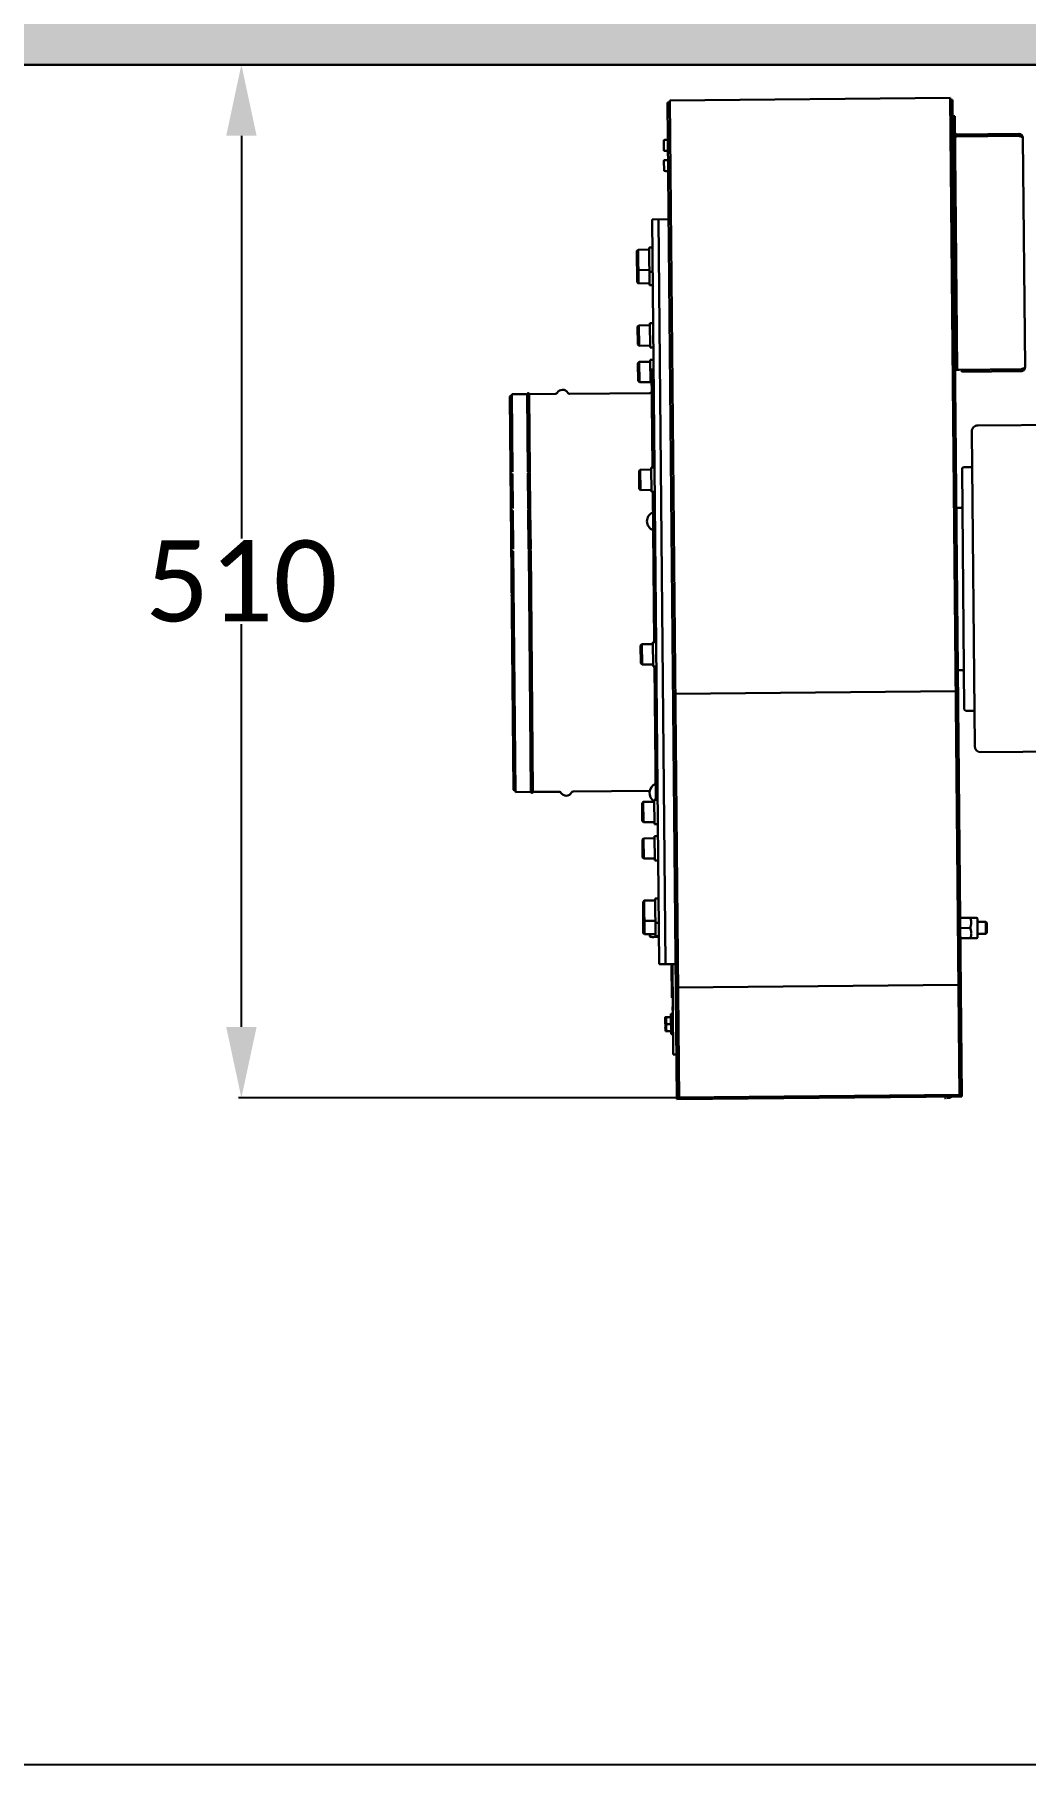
# Model space of a CAD drawing. Header units: millimetres. Extents: x 6781 to 13993, y -7973 to 4183.
# Drawn here: x 8420 to 8908, y -7973 to -7120 of the extents above; entities that cross this region are included whole.
import ezdxf

# ---------------------------------------------------------------- set-up
doc = ezdxf.new("R2010")
doc.units = ezdxf.units.MM
doc.header["$LTSCALE"] = 307.34
doc.header["$PDMODE"] = 3
doc.header["$PDSIZE"] = 8
doc.layers.get('0').update_dxf_attribs({"linetype": 'CONTINUOUS'})
doc.layers.get('Defpoints').update_dxf_attribs({"linetype": 'CONTINUOUS'})
doc.styles.get("Standard").update_dxf_attribs({"font": 'calibri.ttf'})
doc.dimstyles.get("Standard").update_dxf_attribs({"dimtxt": 35, "dimasz": 35, "dimexe": 1.5, "dimexo": 1, "dimtad": 1, "dimdsep": 46, "dimtxsty": 'Standard', "dimblk": '_FILLED', "dimblk1": '_FILLED', "dimblk2": '_FILLED', "dimcen": 0.09, "dimazin": 2, "dimtol": 1, "dimtp": 0.01, "dimtm": 0.01, "dimtfac": 1, "dimtofl": 0, "dimtmove": 0, "dimatfit": 3, "dimldrblk": '_FILLED', "dimfxl": 1, "dimtolj": 1, "dimarcsym": 0})

# ---------------------------------------------------------------- blocks, each defined once
blk = doc.blocks.new('_FILLED')
at = {"color": 0, "linetype": 'ByBlock'}
blk.add_solid([(0, 0), (-1, 0.214), (-1, -0.214)], dxfattribs=at)
blk = doc.blocks.new('*D1048')
at = {"color": 0, "lineweight": -2}
for p, q in [((8795.7, -7135.33), (8520.72, -7135.33)), ((8522.22, -7170.33), (8522.22, -7368.76)), ((8522.22, -7609.42), (8522.22, -7410.99)), ((8796.31, -7644.42), (8520.72, -7644.42))]:
    blk.add_line(p, q, dxfattribs=at)
at = {"layer": 'Defpoints', "color": 0}
for p in [(8796.7, -7135.33), (8522.22, -7644.42), (8797.31, -7644.42)]:
    blk.add_point(p, dxfattribs=at)
at = {"color": 0, "linetype": 'ByBlock', "lineweight": -2, "xscale": 35, "yscale": 35, "zscale": 35}
for p, rotation in [((8522.22, -7135.33), 90), ((8522.22, -7644.42), 270)]:
    blk.add_blockref('_FILLED', p, dxfattribs=dict(at, rotation=rotation))
at = {"color": 0, "insert": (8522.22, -7389.87), "char_height": 40, "attachment_point": 5}
blk.add_mtext('\\A1;\\A1;510', dxfattribs=at)

msp = doc.modelspace()

# ---------------------------------------------------------------- hatches: boundary and pattern name
at = {"linetype": 'ByBlock', "lineweight": 30}
h = msp.add_hatch(dxfattribs=at)
h.set_pattern_fill('AR-SAND')
h.set_pattern_definition([(37.5, (6781.656, -8012.52), (-1.60003, 48.94132), [0, -38.608, 0, -43.18, 0, -41.275]), (7.5, (6781.656, -8012.52), (44.9523, 71.6825), [0, -20.828, 0, -34.798, 0, -13.335]), (327.5, (6750.414, -8012.52), (79.09924, 0.1437), [0, -12.7, 0, -45.72, 0, -59.69]), (317.5, (6750.414, -8012.52), (76.3556, 22.293), [0, -6.35, 0, -29.972, 0, -34.29])])
h.paths.add_polyline_path([(9990.75881, -6935.32566), (7566.31696, -6935.32566), (7566.31696, -7135.32566), (9990.75881, -7135.32566)])

# ---------------------------------------------------------------- linework, layer by layer
at = {"color": 7, "linetype": 'Continuous', "lineweight": 30}
for p, q in [((6891.81696, -7135.32566), (9968.37205, -7135.32566)), ((8732.04824, -7154.00878), (8733.24819, -7153.99759)), ((8736.62893, -7644.98741), (8732.04824, -7154.00878)), ((8733.23886, -7152.99763), (8871.23285, -7151.71019)), ((8737.82887, -7644.97622), (8733.23886, -7152.99763)), ((8871.23285, -7151.71019), (8875.82287, -7643.68878)), ((8871.24218, -7152.71014), (8872.44213, -7152.69895)), ((8872.44213, -7152.69895), (8877.02282, -7643.67758)), ((8873.51671, -7160.68867), (8872.51676, -7160.698)), ((8874.68288, -7285.68323), (8873.51671, -7160.68867)), ((8730.26722, -7177.48901), (8730.22201, -7172.64404)), ((8730.62969, -7172.42633), (8730.40965, -7172.44006)), ((8730.84973, -7172.41261), (8730.62969, -7172.42633)), ((8731.06976, -7172.39889), (8730.84973, -7172.41261)), ((8731.06948, -7172.36898), (8732.21887, -7172.29799)), ((8731.06976, -7172.39889), (8731.06948, -7172.36898)), ((8874.60064, -7169.67915), (8905.09931, -7169.39461)), ((8874.60997, -7170.67909), (8905.10864, -7170.39454)), ((8905.09931, -7169.39461), (8905.10864, -7170.39456)), ((8908.17209, -7284.37096), (8907.11788, -7171.37588)), ((8730.36051, -7187.48858), (8730.31531, -7182.6436)), ((8730.45863, -7177.68946), (8731.11939, -7177.7183)), ((8730.72299, -7182.4259), (8730.50294, -7182.43962)), ((8730.94302, -7182.41217), (8730.72299, -7182.4259)), ((8731.16306, -7182.39845), (8730.94302, -7182.41217)), ((8731.11967, -7177.74821), (8731.11939, -7177.7183)), ((8731.11967, -7177.74821), (8732.27018, -7177.79775)), ((8731.16278, -7182.36855), (8732.31217, -7182.29755)), ((8731.16306, -7182.39845), (8731.16278, -7182.36855)), ((8730.55192, -7187.68902), (8731.21268, -7187.71787)), ((8731.21296, -7187.74777), (8731.21268, -7187.71787)), ((8731.21296, -7187.74777), (8732.36348, -7187.79731)), ((8873.79659, -7190.68705), (8872.79663, -7190.69638)), ((8732.58467, -7211.5059), (8724.58502, -7211.58053)), ((8728.00887, -7578.56456), (8724.58502, -7211.58053)), ((8727.58489, -7211.55255), (8731.00874, -7578.53657)), ((8872.98322, -7210.69551), (8873.98318, -7210.68618)), ((8717.02957, -7227.10974), (8717.62394, -7226.50417)), ((8717.173, -7242.48379), (8717.02957, -7227.10974)), ((8723.02371, -7226.45379), (8717.62394, -7226.50417)), ((8717.77857, -7243.07817), (8717.62394, -7226.50417)), ((8724.7143, -7225.43798), (8723.01438, -7225.45384)), ((8723.01438, -7225.45384), (8723.18767, -7244.02775)), ((8717.11166, -7235.90936), (8717.71724, -7236.50374)), ((8717.173, -7242.48379), (8717.77857, -7243.07817)), ((8723.117, -7236.45336), (8717.71724, -7236.50374)), ((8723.17834, -7243.02779), (8717.77857, -7243.07817)), ((8724.82626, -7237.43746), (8723.12633, -7237.45332)), ((8724.88759, -7244.01189), (8723.18767, -7244.02775)), ((8717.37731, -7264.38205), (8717.97168, -7263.77648)), ((8717.4594, -7273.18167), (8717.37731, -7264.38205)), ((8723.37145, -7263.7261), (8717.97168, -7263.77648)), ((8718.06498, -7273.77604), (8717.97168, -7263.77648)), ((8725.06204, -7262.71029), (8723.36212, -7262.72615)), ((8723.36212, -7262.72615), (8723.47407, -7274.72562)), ((8717.4594, -7273.18167), (8718.06498, -7273.77604)), ((8723.46474, -7273.72567), (8718.06498, -7273.77604)), ((8725.174, -7274.70976), (8723.47407, -7274.72562)), ((8718.13926, -7281.73816), (8717.54488, -7282.34373)), ((8717.62698, -7291.14334), (8717.54488, -7282.34373)), ((8718.13926, -7281.73816), (8723.53902, -7281.68778)), ((8718.23255, -7291.73772), (8718.13926, -7281.73816)), ((8725.22962, -7280.67196), (8723.5297, -7280.68782)), ((8723.5297, -7280.68782), (8723.63518, -7291.9943)), ((8725.27539, -7285.57731), (8724.27543, -7285.58664)), ((8724.72573, -7333.85157), (8724.27543, -7285.58664)), ((8874.68288, -7285.68323), (8873.68292, -7285.69256)), ((8875.68284, -7285.67408), (8874.68288, -7285.68339)), ((8875.68284, -7285.67408), (8906.18151, -7285.38954)), ((8876.96211, -7286.66221), (8876.95278, -7285.66225)), ((8906.19084, -7286.38952), (8876.96211, -7286.66221)), ((8906.18151, -7285.38956), (8906.19084, -7286.38952)), ((8718.23255, -7291.73772), (8717.62698, -7291.14334)), ((8718.23255, -7291.73772), (8723.63232, -7291.68734)), ((8654.39755, -7299.00226), (8656.20252, -7492.4676)), ((8655.3948, -7298.70323), (8654.68454, -7298.70985)), ((8655.40413, -7299.70318), (8655.11443, -7299.70589)), ((8662.98539, -7297.65896), (8655.38572, -7297.72986)), ((8655.74239, -7335.9596), (8655.38572, -7297.72986)), ((8662.98566, -7297.68793), (8663.34206, -7335.8887)), ((8676.92068, -7297.52895), (8663.98535, -7297.64963)), ((8663.98562, -7297.6786), (8664.34202, -7335.87937)), ((8723.38276, -7297.09547), (8683.84858, -7297.46431)), ((8655.47321, -7307.10731), (8654.76295, -7307.11394)), ((8655.48254, -7308.10727), (8655.19284, -7308.10997)), ((8884.939, -7313.08934), (8931.93696, -7312.65086)), ((8655.5972, -7320.39721), (8654.88694, -7320.40383)), ((8883.41316, -7471.11045), (8881.96712, -7316.1172)), ((8655.60653, -7321.39716), (8655.31683, -7321.39986)), ((8655.75172, -7336.95956), (8655.46202, -7336.96226)), ((8655.9112, -7354.05277), (8655.75172, -7336.95956)), ((8663.34981, -7336.71898), (8663.51099, -7353.99563)), ((8664.34976, -7336.70965), (8664.51095, -7353.98631)), ((8718.04095, -7335.51401), (8718.63532, -7334.90844)), ((8718.12304, -7344.31363), (8718.04095, -7335.51401)), ((8724.03509, -7334.85806), (8718.63532, -7334.90844)), ((8718.72862, -7344.908), (8718.63532, -7334.90844)), ((8725.72568, -7333.84225), (8724.02576, -7333.85811)), ((8724.02576, -7333.85811), (8724.13771, -7345.85758)), ((8877.13807, -7334.46305), (8878.24265, -7452.8579)), ((8881.33042, -7333.6239), (8877.93057, -7333.65562)), ((8718.12304, -7344.31363), (8718.72862, -7344.908)), ((8724.12838, -7344.85763), (8718.72862, -7344.908)), ((8725.83764, -7345.84172), (8724.13771, -7345.85758)), ((8725.52745, -7419.78344), (8724.83768, -7345.85105)), ((8655.63092, -7355.05534), (8655.42011, -7355.01102)), ((8655.92053, -7355.05272), (8655.63083, -7355.05543)), ((8656.09788, -7374.0627), (8655.92053, -7355.05272)), ((8663.51929, -7354.88497), (8663.69755, -7373.99189)), ((8664.49802, -7353.97266), (8664.43165, -7354.01256)), ((8664.51925, -7354.87564), (8664.69751, -7373.98256)), ((8876.51722, -7353.66968), (8875.11728, -7353.68274)), ((8656.10721, -7375.06266), (8655.81751, -7375.06536)), ((8657.21426, -7493.72133), (8656.10721, -7375.06266)), ((8663.70648, -7374.94896), (8664.81315, -7493.56651)), ((8663.7065, -7374.94896), (8663.70671, -7374.94538)), ((8664.50452, -7374.35761), (8664.50569, -7374.38966)), ((8664.70522, -7374.93606), (8664.70547, -7374.93964)), ((8664.70644, -7374.93963), (8665.81311, -7493.55718)), ((8656.30818, -7396.6034), (8655.59792, -7396.61003)), ((8656.31751, -7397.60336), (8656.02781, -7397.60606)), ((8656.53968, -7421.4166), (8655.82942, -7421.42323)), ((8656.54901, -7422.41656), (8656.25931, -7422.41926)), ((8718.84267, -7421.44587), (8719.43704, -7420.8403)), ((8718.92476, -7430.24549), (8718.84267, -7421.44587)), ((8724.83681, -7420.78992), (8719.43704, -7420.8403)), ((8719.53033, -7430.83987), (8719.43704, -7420.8403)), ((8726.5274, -7419.77411), (8724.82748, -7419.78997)), ((8724.82748, -7419.78997), (8724.93943, -7431.78944)), ((8718.92476, -7430.24549), (8719.53033, -7430.83987)), ((8724.9301, -7430.78949), (8719.53033, -7430.83987)), ((8726.63936, -7431.77359), (8724.93943, -7431.78944)), ((8726.25242, -7497.48983), (8725.6394, -7431.78291)), ((8877.26357, -7433.66619), (8875.86363, -7433.67926)), ((8734.76339, -7445.03085), (8735.96334, -7445.01966)), ((8735.96576, -7445.2795), (8873.95976, -7443.99206)), ((8873.95733, -7443.73221), (8875.15728, -7443.72102)), ((8656.81676, -7451.11562), (8656.10651, -7451.12225)), ((8656.82609, -7452.11558), (8656.5364, -7452.11828)), ((8882.44994, -7453.61868), (8879.05008, -7453.6504)), ((8886.44102, -7474.08233), (8933.43898, -7473.64386)), ((8656.49492, -7492.7546), (8657.20518, -7492.74797)), ((8664.81393, -7493.65043), (8657.21426, -7493.72133)), ((8678.74922, -7493.52042), (8665.81389, -7493.6411)), ((8723.339, -7493.10441), (8685.67713, -7493.45578)), ((8720.16202, -7498.54669), (8719.56764, -7499.15226)), ((8719.64974, -7507.95188), (8719.56764, -7499.15226)), ((8720.16202, -7498.54669), (8725.56178, -7498.49631)), ((8720.25531, -7508.54626), (8720.16202, -7498.54669)), ((8727.25238, -7497.4805), (8725.55246, -7497.49636)), ((8725.55246, -7497.49636), (8725.66441, -7509.49584)), ((8720.25531, -7508.54626), (8719.64974, -7507.95188)), ((8720.25531, -7508.54626), (8725.65508, -7508.49588)), ((8719.73522, -7517.11394), (8720.3296, -7516.50837)), ((8719.81732, -7525.91356), (8719.73522, -7517.11394)), ((8725.72936, -7516.45799), (8720.3296, -7516.50837)), ((8720.42289, -7526.50793), (8720.3296, -7516.50837)), ((8727.36433, -7509.47998), (8725.66441, -7509.49584)), ((8727.41996, -7515.44217), (8725.72003, -7515.45803)), ((8725.72003, -7515.45803), (8725.83198, -7527.45751)), ((8719.81732, -7525.91356), (8720.42289, -7526.50793)), ((8725.82265, -7526.45755), (8720.42289, -7526.50793)), ((8727.53191, -7527.44165), (8725.83198, -7527.45751)), ((8720.02162, -7547.81182), (8720.616, -7547.20625)), ((8720.16506, -7563.18586), (8720.02162, -7547.81182)), ((8726.01576, -7547.15587), (8720.616, -7547.20625)), ((8720.77063, -7563.78024), (8720.616, -7547.20625)), ((8727.70636, -7546.14005), (8726.00643, -7546.15591)), ((8726.00643, -7546.15591), (8726.17972, -7564.72982)), ((8720.10372, -7556.61143), (8720.70929, -7557.20581)), ((8726.10906, -7557.15543), (8720.70929, -7557.20581)), ((8727.81831, -7558.13953), (8726.11839, -7558.15539)), ((8881.64777, -7555.66208), (8876.20943, -7555.71282)), ((8881.71748, -7555.67393), (8884.30189, -7555.64982)), ((8884.70561, -7556.04607), (8884.79121, -7565.22067)), ((8884.72042, -7557.6335), (8888.82024, -7557.59525)), ((8888.82024, -7557.59525), (8888.87622, -7563.59499)), ((8889.32488, -7558.09057), (8888.82024, -7557.59525)), ((8889.32488, -7558.09057), (8889.37153, -7563.09035)), ((8720.16506, -7563.18586), (8720.77063, -7563.78024)), ((8726.17039, -7563.72986), (8720.77063, -7563.78024)), ((8723.29052, -7563.75673), (8723.29999, -7564.77174)), ((8727.88343, -7565.11886), (8725.30354, -7565.14293)), ((8727.87965, -7564.71396), (8726.17972, -7564.72982)), ((8881.74106, -7565.66165), (8876.30272, -7565.71238)), ((8876.70256, -7560.70844), (8881.19476, -7560.66653)), ((8881.81054, -7565.6485), (8884.39495, -7565.62439)), ((8884.7764, -7563.63324), (8888.87622, -7563.59499)), ((8889.37153, -7563.09035), (8888.87622, -7563.59499)), ((8736.00852, -7578.48993), (8728.00887, -7578.56456)), ((8734.16267, -7595.02144), (8734.00861, -7578.50859)), ((8734.92419, -7623.04983), (8734.50859, -7578.50392)), ((8737.30643, -7588.97866), (8736.10648, -7588.98985)), ((8875.30976, -7588.69117), (8737.31576, -7589.97861)), ((8876.50037, -7587.68002), (8875.30043, -7587.69121)), ((8734.16267, -7595.02144), (8734.66265, -7595.01678)), ((8734.70472, -7599.52648), (8734.60473, -7599.52741)), ((8734.63747, -7603.03666), (8734.60473, -7599.52741)), ((8733.35122, -7604.51622), (8730.95132, -7604.53861)), ((8731.01662, -7611.53831), (8730.95132, -7604.53861)), ((8731.29657, -7608.03554), (8731.38395, -7608.03473)), ((8733.75162, -7604.55819), (8731.35173, -7604.58058)), ((8731.41703, -7611.58028), (8731.35173, -7604.58058)), ((8731.69698, -7608.07751), (8733.78428, -7608.05804)), ((8733.35122, -7604.51622), (8733.35164, -7604.56192)), ((8734.63716, -7603.00416), (8733.7372, -7603.01255)), ((8733.7372, -7603.01255), (8733.83092, -7613.05782)), ((8734.73759, -7603.04893), (8733.73763, -7603.05825)), ((8734.23728, -7603.01805), (8734.63726, -7603.01431)), ((8734.23761, -7603.05359), (8734.23728, -7603.01805)), ((8734.23731, -7603.0216), (8734.63729, -7603.01787)), ((8734.23749, -7603.04039), (8734.73746, -7603.03572)), ((8734.23752, -7603.04394), (8734.7375, -7603.03928)), ((8731.41661, -7611.53457), (8731.01662, -7611.53831)), ((8733.81693, -7611.55788), (8731.41703, -7611.58028)), ((8734.83088, -7613.04849), (8733.83092, -7613.05782)), ((8734.92419, -7623.04983), (8736.42412, -7623.03584)), ((8736.62893, -7644.98741), (8877.02282, -7643.67758)), ((8737.82137, -7644.17247), (8875.81537, -7642.88502))]:
    msp.add_line(p, q, dxfattribs=at)
at = {"color": 0, "linetype": 'Continuous'}
msp.add_line((6780.95812, -7972.78928), (13992.87849, -7972.78928), dxfattribs=at)
at = {"color": 7, "linetype": 'Continuous', "lineweight": 30}
for centre, radius, start, end in [((8730.42837, -7172.6423), 0.20636, 163.26748501, 180.48353927), ((8730.42589, -7172.64176), 0.20384, 154.46053933, 163.21038998), ((8730.42481, -7172.64136), 0.20271, 132.95223028, 154.46138347), ((8730.42288, -7172.63958), 0.20009, 111.13882117, 132.93598494), ((8730.4223, -7172.63903), 0.19938, 93.63605247, 111.0381692), ((8874.59131, -7168.67918), 1, 180.53302689, 270.53453729), ((8905.11797, -7171.39453), 2, 0.53482245, 90.53453729), ((8905.11797, -7171.39453), 1, 58.43527833, 90.53453729), ((8730.47359, -7177.4869), 0.20639, 180.58649677, 197.80463027), ((8730.47106, -7177.4875), 0.2038, 197.86144129, 206.78911633), ((8730.46999, -7177.48794), 0.20265, 206.78862451, 227.16473224), ((8730.52166, -7182.64186), 0.20636, 163.26748501, 180.48353927), ((8730.51918, -7182.64133), 0.20384, 154.46053933, 163.21038998), ((8730.46813, -7177.48973), 0.20008, 227.17328207, 249.93806785), ((8730.51811, -7182.64093), 0.20271, 132.95223028, 154.46138348), ((8730.51617, -7182.63914), 0.20009, 111.13882117, 132.93598494), ((8730.46756, -7177.49027), 0.19938, 250.038386, 267.43285135), ((8730.51559, -7182.6386), 0.19938, 93.63605247, 111.0381692), ((8730.56689, -7187.48646), 0.20639, 180.58649677, 197.80463028), ((8730.56436, -7187.48706), 0.2038, 197.8614413, 206.78911633), ((8730.56328, -7187.48751), 0.20265, 206.78862451, 227.16473224), ((8730.56142, -7187.4893), 0.20008, 227.17328206, 249.93806786), ((8730.56085, -7187.48984), 0.19938, 250.03838601, 267.43285134), ((8906.17218, -7284.38961), 1, 270.53453729, 302.62718057), ((8906.17218, -7284.38961), 2, 270.53453729, 0.53482245), ((8680.39396, -7298.49659), 3, 30.53453711, 150.53453711), ((8663.48537, -7297.6543), 0.5, 0.53453711, 180.53453711), ((8676.91135, -7296.52899), 1, 270.53453711, 330.53453711), ((8683.83925, -7296.46436), 1, 210.53453711, 270.53453711), ((8723.37343, -7296.09552), 1, 270.53453711, 0.53453711), ((8884.96699, -7316.08921), 3, 90.53453729, 180.53453729), ((8877.93803, -7334.45558), 0.8, 90.53453729, 180.53453729), ((8881.32296, -7332.82393), 0.8, 270.53453729, 0.53453729), ((8875.12475, -7354.4827), 0.8, 90.53453729, 158.03453729), ((8876.50976, -7352.86971), 0.8, 270.53453729, 0.53453729), ((8726.69855, -7360.22774), 4.72667, 111.96078312, 249.10829103), ((8875.85616, -7432.87929), 0.8, 203.03453729, 270.53453729), ((8877.27103, -7434.46616), 0.8, 0.53453729, 90.53453729), ((8879.04262, -7452.85043), 0.8, 180.53453729, 270.53453729), ((8882.4574, -7454.41864), 0.8, 0.53453729, 90.53453729), ((8886.41303, -7471.08246), 3, 180.53453729, 270.53453729), ((8727.94766, -7494.11299), 4.72667, 111.96078324, 239.58503593), ((8665.31391, -7493.64577), 0.5, 180.53453711, 0.53453711), ((8678.75855, -7494.52038), 1, 30.53453711, 90.53453711), ((8682.20385, -7492.48815), 3, 210.53453711, 330.53453711), ((8685.68645, -7494.45574), 1, 90.53453711, 150.53453711), ((8881.71561, -7555.47394), 0.2, 250.17040248, 270.53453729), ((8884.30563, -7556.0498), 0.4, 0.53453729, 90.53453729), ((8881.8124, -7565.84849), 0.2, 90.53453729, 110.89867209), ((8884.39122, -7565.2244), 0.4, 270.53453729, 0.53453729)]:
    msp.add_arc(centre, radius, start, end, dxfattribs=at)
at = {"color": 6, "linetype": 'Continuous', "lineweight": 30}
for centre, radius, end in [((8868.56318, -7643.75651), 0.75, 306.13691189), ((8869.4065, -7638.74842), 5.75, 300.00303599)]:
    msp.add_arc(centre, radius, 270.53453729, end, dxfattribs=at)
at = {"color": 7, "linetype": 'Continuous', "lineweight": 30}
for points, knots in [([(8874.60997, -7170.67909), (8874.40478, -7170.681), (8873.93895, -7170.33446), (8873.67119, -7169.57512), (8873.5941, -7168.98283), (8873.59135, -7168.68848)], [0, 0, 0, 0, 0.257373109, 0.630785224, 1, 1, 1, 1]), ([(8907.11788, -7171.37588), (8907.11606, -7171.18104), (8906.47949, -7170.82633), (8905.99742, -7170.67448), (8905.63459, -7170.55854)], [0, 0, 0, 0, 0.338430627, 1, 1, 1, 1]), ([(8906.7042, -7285.21587), (8907.06487, -7285.09326), (8907.54374, -7284.93194), (8908.17391, -7284.56578), (8908.17209, -7284.37096)], [0, 0, 0, 0, 0.661633194, 1, 1, 1, 1]), ([(8654.68454, -7298.70983), (8654.61535, -7298.71044), (8654.45303, -7298.75459), (8654.39679, -7298.92139), (8654.39755, -7299.00226)], [0, 0, 0, 0, 0.461078957, 1, 1, 1, 1]), ([(8654.39755, -7299.00226), (8654.39827, -7299.07925), (8654.47821, -7299.36107), (8654.7104, -7299.58229), (8654.90372, -7299.66148)], [0, 0, 0, 0, 0.269304586, 1, 1, 1, 1]), ([(8654.76293, -7307.11392), (8654.69376, -7307.11453), (8654.53145, -7307.15868), (8654.4752, -7307.32547), (8654.47596, -7307.40634)], [0, 0, 0, 0, 0.461024869, 1, 1, 1, 1]), ([(8654.47596, -7307.40634), (8654.47667, -7307.48334), (8654.55661, -7307.76517), (8654.78881, -7307.98637), (8654.98213, -7308.06556)], [0, 0, 0, 0, 0.269331844, 1, 1, 1, 1]), ([(8654.59995, -7320.69623), (8654.59919, -7320.61535), (8654.65541, -7320.44849), (8654.81775, -7320.40449), (8654.88691, -7320.40385)], [0, 0, 0, 0, 0.539081323, 1, 1, 1, 1]), ([(8654.59995, -7320.69623), (8654.60066, -7320.77324), (8654.6806, -7321.05507), (8654.91281, -7321.27627), (8655.10612, -7321.35546)], [0, 0, 0, 0, 0.269342372, 1, 1, 1, 1]), ([(8655.03209, -7335.96622), (8654.96296, -7335.96683), (8654.80049, -7336.01068), (8654.74438, -7336.17769), (8654.74514, -7336.25863)], [0, 0, 0, 0, 0.460679962, 1, 1, 1, 1]), ([(8654.74514, -7336.25863), (8654.74586, -7336.3358), (8654.82571, -7336.61771), (8655.05812, -7336.83871), (8655.2513, -7336.91785)], [0, 0, 0, 0, 0.269896615, 1, 1, 1, 1]), ([(8663.34269, -7336.7254), (8663.34262, -7336.71497), (8663.34461, -7336.69278), (8663.35043, -7336.67129), (8663.35431, -7336.66024)], [0, 0, 0, 0, 0.471031201, 1, 1, 1, 1]), ([(8663.35431, -7336.66024), (8663.35966, -7336.64502), (8663.37476, -7336.61285), (8663.39468, -7336.58353), (8663.40637, -7336.56831)], [0, 0, 0, 0, 0.456787229, 1, 1, 1, 1]), ([(8663.38949, -7336.52675), (8663.41631, -7336.45041), (8663.47657, -7336.30807), (8663.59056, -7336.09283), (8663.47031, -7335.8878), (8663.38585, -7335.88951)], [0, 0, 0, 0, 0.337763101, 0.647350557, 1, 1, 1, 1]), ([(8664.17439, -7335.96971), (8664.16502, -7335.9856), (8664.14958, -7336.02192), (8664.14505, -7336.06125), (8664.14552, -7336.08176)], [0, 0, 0, 0, 0.473408918, 1, 1, 1, 1]), ([(8664.14552, -7336.08176), (8664.14578, -7336.09329), (8664.14809, -7336.11707), (8664.15291, -7336.14043), (8664.15585, -7336.15235)], [0, 0, 0, 0, 0.484608753, 1, 1, 1, 1]), ([(8664.29893, -7335.87949), (8664.277, -7335.87935), (8664.22625, -7335.90381), (8664.19, -7335.94326), (8664.17439, -7335.96971)], [0, 0, 0, 0, 0.41659318, 1, 1, 1, 1]), ([(8654.91394, -7354.3518), (8654.91319, -7354.27086), (8654.9693, -7354.10385), (8655.13178, -7354.05999), (8655.20095, -7354.05938)], [0, 0, 0, 0, 0.539204416, 1, 1, 1, 1]), ([(8655.42011, -7355.01102), (8655.36078, -7354.98671), (8655.11651, -7354.84682), (8654.91599, -7354.57128), (8654.91394, -7354.3518)], [0, 0, 0, 0, 0.226074187, 1, 1, 1, 1]), ([(8663.51938, -7354.88489), (8663.5193, -7354.87073), (8663.52248, -7354.84019), (8663.52948, -7354.81043), (8663.53388, -7354.79466)], [0, 0, 0, 0, 0.463926574, 1, 1, 1, 1]), ([(8663.71354, -7354.2697), (8663.71315, -7354.22778), (8663.68304, -7354.11834), (8663.60063, -7353.97988), (8663.52352, -7353.98182)], [0, 0, 0, 0, 0.352120047, 1, 1, 1, 1]), ([(8664.31355, -7354.2641), (8664.31516, -7354.43576), (8664.45746, -7354.62204), (8664.51855, -7354.83191), (8664.51915, -7354.87557)], [0, 0, 0, 0, 0.797249414, 1, 1, 1, 1]), ([(8664.3294, -7354.16598), (8664.32952, -7354.17906), (8664.33364, -7354.20807), (8664.34359, -7354.23551), (8664.35006, -7354.25008)], [0, 0, 0, 0, 0.450714675, 1, 1, 1, 1]), ([(8655.10063, -7374.36173), (8655.09987, -7374.28079), (8655.15599, -7374.11378), (8655.31847, -7374.06992), (8655.38763, -7374.06931)], [0, 0, 0, 0, 0.539204284, 1, 1, 1, 1]), ([(8655.6068, -7375.02095), (8655.54747, -7374.99665), (8655.3032, -7374.85675), (8655.10268, -7374.58121), (8655.10063, -7374.36173)], [0, 0, 0, 0, 0.226074188, 1, 1, 1, 1]), ([(8663.70017, -7373.99419), (8663.70663, -7373.98335), (8663.74501, -7374.06056), (8663.82793, -7374.11708), (8663.89411, -7374.27171), (8663.89864, -7374.36837)], [0, 0, 0, 0, 0.088240358, 0.322998459, 1, 1, 1, 1]), ([(8664.69754, -7373.98254), (8664.65293, -7373.99275), (8664.58695, -7374.14656), (8664.5086, -7374.26117), (8664.50452, -7374.35761)], [0, 0, 0, 0, 0.321608556, 1, 1, 1, 1]), ([(8664.50569, -7374.38966), (8664.50832, -7374.44692), (8664.55424, -7374.63898), (8664.69858, -7374.799), (8664.70522, -7374.93606)], [0, 0, 0, 0, 0.294638928, 1, 1, 1, 1]), ([(8655.31093, -7396.90243), (8655.31017, -7396.82156), (8655.36642, -7396.65478), (8655.52874, -7396.61059), (8655.59793, -7396.60999)], [0, 0, 0, 0, 0.538906154, 1, 1, 1, 1]), ([(8655.31093, -7396.90243), (8655.31165, -7396.97944), (8655.39152, -7397.2613), (8655.62379, -7397.48246), (8655.8171, -7397.56165)], [0, 0, 0, 0, 0.269356902, 1, 1, 1, 1]), ([(8655.54243, -7421.71563), (8655.54167, -7421.63477), (8655.59792, -7421.46798), (8655.76023, -7421.4238), (8655.82942, -7421.42321)], [0, 0, 0, 0, 0.538915085, 1, 1, 1, 1]), ([(8656.0486, -7422.37486), (8655.98916, -7422.35051), (8655.74488, -7422.2106), (8655.54447, -7421.93501), (8655.54243, -7421.71563)], [0, 0, 0, 0, 0.226462974, 1, 1, 1, 1]), ([(8655.81951, -7451.41465), (8655.81876, -7451.33378), (8655.87499, -7451.167), (8656.03731, -7451.12281), (8656.1065, -7451.12223)], [0, 0, 0, 0, 0.538910532, 1, 1, 1, 1]), ([(8656.32568, -7452.07387), (8656.26624, -7452.04952), (8656.02195, -7451.90962), (8655.82156, -7451.63402), (8655.81951, -7451.41465)], [0, 0, 0, 0, 0.226494722, 1, 1, 1, 1]), ([(8656.49492, -7492.75462), (8656.42573, -7492.7553), (8656.26262, -7492.71418), (8656.20328, -7492.54847), (8656.20252, -7492.4676)], [0, 0, 0, 0, 0.461078957, 1, 1, 1, 1]), ([(8657.12619, -7492.3087), (8657.10716, -7492.34541), (8657.02558, -7492.47641), (8656.91061, -7492.58606), (8656.81577, -7492.64688)], [0, 0, 0, 0, 0.268454395, 1, 1, 1, 1]), ([(8881.14812, -7555.66674), (8881.19531, -7555.80405), (8881.37307, -7556.35384), (8881.50302, -7556.92038), (8881.5599, -7557.34935)], [0, 0, 0, 0, 0.251240323, 1, 1, 1, 1]), ([(8881.57508, -7558.97653), (8881.55882, -7559.11961), (8881.47539, -7559.69186), (8881.32816, -7560.25353), (8881.19476, -7560.66653)], [0, 0, 0, 0, 0.249126293, 1, 1, 1, 1]), ([(8881.64366, -7558.48981), (8881.65901, -7558.38125), (8881.68516, -7558.1619), (8881.65492, -7557.94308), (8881.63755, -7557.83483)], [0, 0, 0, 0, 0.499999976, 1, 1, 1, 1]), ([(8725.30354, -7565.14293), (8725.04822, -7565.14532), (8724.5791, -7565.13539), (8723.94125, -7565.05789), (8723.54678, -7564.97752), (8723.30065, -7564.8428), (8723.29999, -7564.77174)], [0, 0, 0, 0, 0.36737842, 0.681166301, 0.897752241, 1, 1, 1, 1]), ([(8881.19476, -7560.66653), (8881.24196, -7560.80384), (8881.41972, -7561.35362), (8881.54966, -7561.92016), (8881.60654, -7562.34913)], [0, 0, 0, 0, 0.251240323, 1, 1, 1, 1]), ([(8881.62172, -7563.97632), (8881.60546, -7564.11939), (8881.52203, -7564.69164), (8881.37481, -7565.25331), (8881.24141, -7565.66631)], [0, 0, 0, 0, 0.249126293, 1, 1, 1, 1]), ([(8881.6903, -7563.48959), (8881.70565, -7563.38103), (8881.73181, -7563.16169), (8881.70157, -7562.94287), (8881.68419, -7562.83461)], [0, 0, 0, 0, 0.499999976, 1, 1, 1, 1]), ([(8730.96765, -7606.28853), (8730.96488, -7605.99239), (8731.01956, -7605.39624), (8731.1722, -7604.81964), (8731.26391, -7604.53571)], [0, 0, 0, 0, 0.49813752, 1, 1, 1, 1]), ([(8731.29657, -7608.03554), (8731.19957, -7607.75337), (8731.0362, -7607.17971), (8730.97041, -7606.58468), (8730.96765, -7606.28853)], [0, 0, 0, 0, 0.501862655, 1, 1, 1, 1]), ([(8731.0003, -7609.78838), (8730.99754, -7609.49223), (8731.05221, -7608.89608), (8731.20486, -7608.31947), (8731.29657, -7608.03554)], [0, 0, 0, 0, 0.498137465, 1, 1, 1, 1]), ([(8731.32921, -7611.53538), (8731.23222, -7611.25321), (8731.06885, -7610.67955), (8731.00306, -7610.08453), (8731.0003, -7609.78838)], [0, 0, 0, 0, 0.501862591, 1, 1, 1, 1]), ([(8731.36806, -7606.3305), (8731.36529, -7606.03436), (8731.41997, -7605.43821), (8731.57261, -7604.86161), (8731.66432, -7604.57767)], [0, 0, 0, 0, 0.49813752, 1, 1, 1, 1]), ([(8731.69698, -7608.07751), (8731.59998, -7607.79534), (8731.4366, -7607.22168), (8731.37082, -7606.62665), (8731.36806, -7606.3305)], [0, 0, 0, 0, 0.501862655, 1, 1, 1, 1]), ([(8731.40071, -7609.83035), (8731.39794, -7609.5342), (8731.45262, -7608.93805), (8731.60527, -7608.36144), (8731.69698, -7608.07751)], [0, 0, 0, 0, 0.498137465, 1, 1, 1, 1]), ([(8731.72962, -7611.57735), (8731.63263, -7611.29518), (8731.46926, -7610.72152), (8731.40347, -7610.1265), (8731.40071, -7609.83035)], [0, 0, 0, 0, 0.501862591, 1, 1, 1, 1])]:
    msp.add_open_spline(points, degree=3, knots=knots, dxfattribs=at)
for points in [[(8905.63459, -7170.55854), (8905.45966, -7170.50265), (8905.28414, -7170.44861), (8905.10864, -7170.39454)], [(8906.18151, -7285.38954), (8906.35593, -7285.33224), (8906.53037, -7285.27496), (8906.7042, -7285.21587)], [(8654.90372, -7299.66148), (8654.97015, -7299.68869), (8655.04266, -7299.70654), (8655.11444, -7299.70591)], [(8654.98213, -7308.06556), (8655.04856, -7308.09277), (8655.12107, -7308.11062), (8655.19286, -7308.10999)], [(8655.31687, -7321.39985), (8655.24508, -7321.40052), (8655.17255, -7321.38267), (8655.10612, -7321.35546)], [(8655.2513, -7336.91785), (8655.31774, -7336.94507), (8655.39025, -7336.96296), (8655.46205, -7336.96236)], [(8664.15585, -7336.15235), (8664.20289, -7336.34296), (8664.34992, -7336.5126), (8664.34856, -7336.70893)], [(8663.53388, -7354.79466), (8663.54961, -7354.73837), (8663.57279, -7354.6843), (8663.59636, -7354.63081)], [(8663.59636, -7354.63081), (8663.64079, -7354.52998), (8663.73641, -7354.40268), (8663.67659, -7354.31016)], [(8664.43165, -7354.01256), (8664.38637, -7354.05412), (8664.32882, -7354.10452), (8664.3294, -7354.16598)], [(8655.81754, -7375.06546), (8655.74575, -7375.06605), (8655.67324, -7375.04817), (8655.6068, -7375.02095)], [(8663.82232, -7374.65972), (8663.78662, -7374.73618), (8663.65482, -7374.89987), (8663.7392, -7374.89883)], [(8663.82232, -7374.65972), (8663.859, -7374.58117), (8663.91299, -7374.47659), (8663.86649, -7374.40342)], [(8656.02781, -7397.60607), (8655.95604, -7397.60676), (8655.88352, -7397.58886), (8655.8171, -7397.56165)], [(8656.25931, -7422.41927), (8656.18754, -7422.41995), (8656.11502, -7422.40207), (8656.0486, -7422.37486)], [(8656.5364, -7452.11828), (8656.46462, -7452.11896), (8656.39211, -7452.10108), (8656.32568, -7452.07387)], [(8656.70477, -7492.70626), (8656.63886, -7492.73471), (8656.5667, -7492.75391), (8656.49492, -7492.75462)], [(8656.81577, -7492.64688), (8656.78044, -7492.66953), (8656.7433, -7492.68964), (8656.70477, -7492.70626)], [(8881.63755, -7557.83483), (8881.61158, -7557.67301), (8881.58144, -7557.51181), (8881.5599, -7557.34935)], [(8881.57508, -7558.97653), (8881.59358, -7558.81374), (8881.62072, -7558.65204), (8881.64366, -7558.48981)], [(8881.68419, -7562.83461), (8881.65823, -7562.6728), (8881.62808, -7562.51159), (8881.60654, -7562.34913)], [(8881.62172, -7563.97632), (8881.64023, -7563.81352), (8881.66737, -7563.65182), (8881.6903, -7563.48959)]]:
    msp.add_open_spline(points, degree=3, dxfattribs=at)

# ---------------------------------------------------------------- dimensions: what is measured, and where the dimension line sits
dim = msp.add_linear_dim(base=(8522.22498, -7644.42128), p1=(8796.69634, -7135.32566), p2=(8797.30996, -7644.42128), angle=90, text='\\A1;510', dimstyle='Standard', override={"dimtxt": 40, "dimtad": 0, "dimtih": 1, "dimtoh": 1, "dimdec": 4, "dimzin": 0, "dimtxsty": 'Standard', "dimcen": 54, "dimadec": 0, "dimazin": 0, "dimtdec": 4, "dimtzin": 0})
dim.commit()
dim.dimension.update_dxf_attribs({"geometry": '*D1048', "text_midpoint": (8522.22498, -7389.87347)})

doc.saveas('drawing.dxf')
